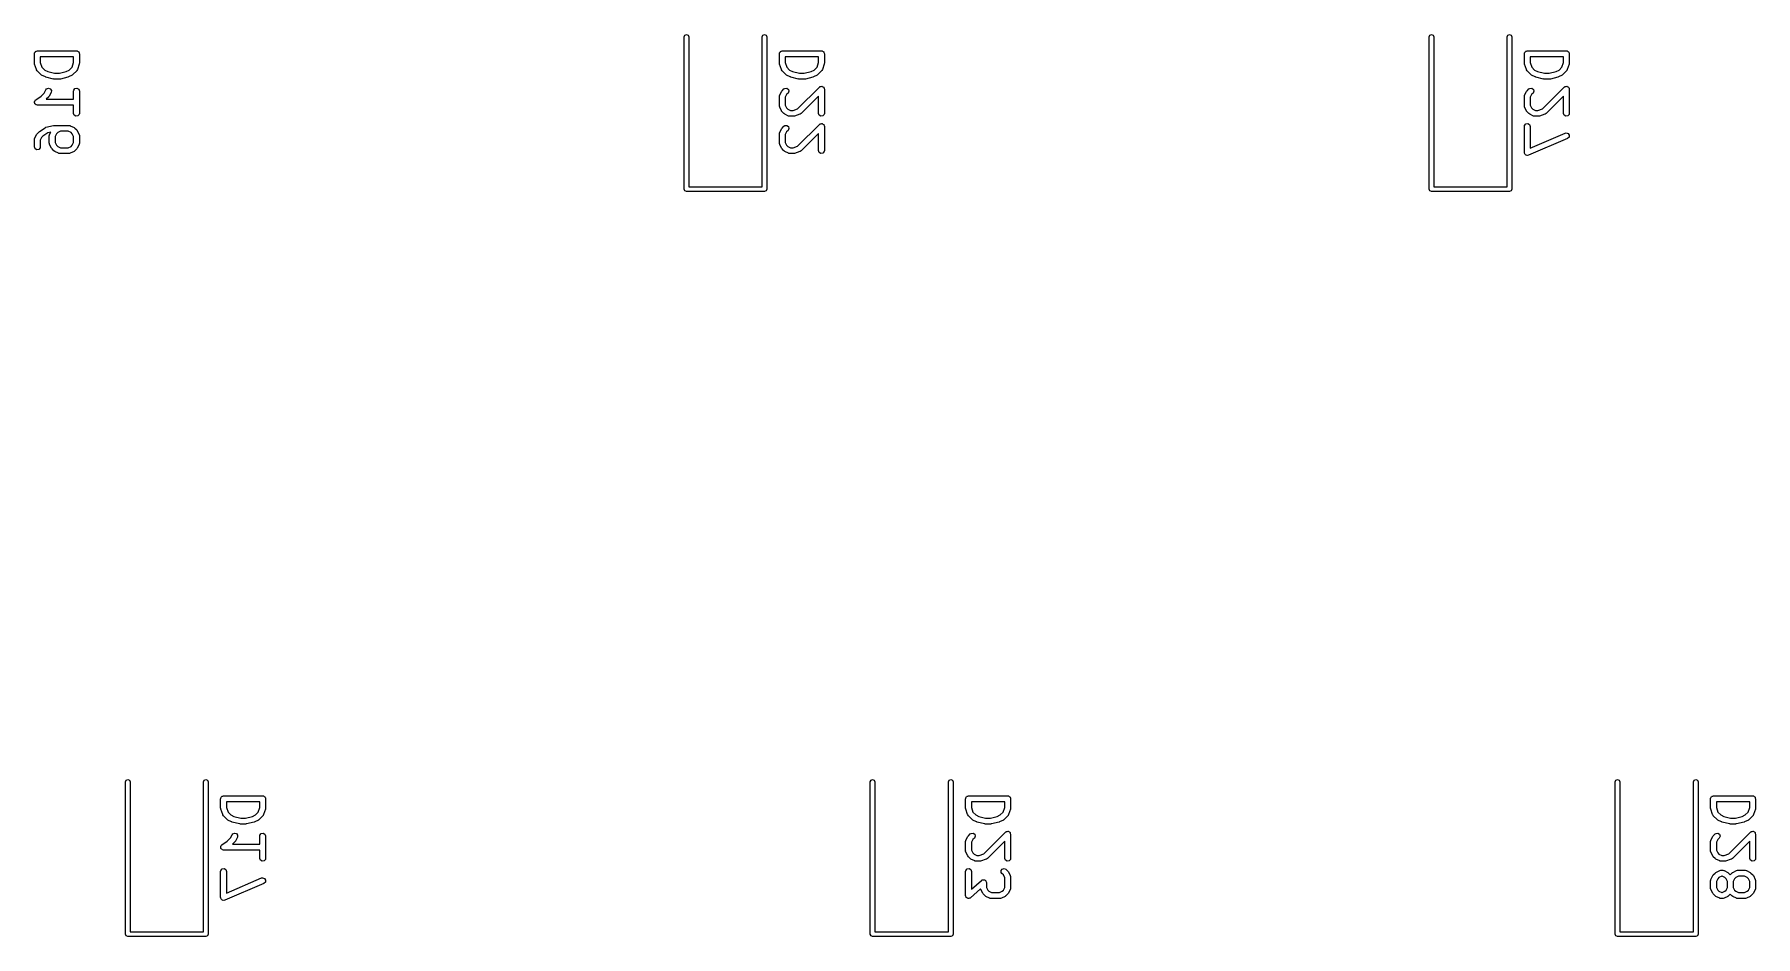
# Model space of a CAD drawing. Extents: x 43 to 429, y -149 to -20.
# Drawn here: x 94.25 to 138.26, y -106.29 to -83.22 of the extents above; entities that cross this region are included whole.
import ezdxf

# ---------------------------------------------------------------- set-up
doc = ezdxf.new("R2010")
doc.units = 0
doc.layers.add('BLACK', color=7, linetype='CONTINUOUS')

msp = doc.modelspace()

# ---------------------------------------------------------------- linework, layer by layer
at = {"layer": 'BLACK', "linetype": 'CONTINUOUS'}
for p, q in [((110.859, -83.2812), (110.876, -83.2388)), ((110.859, -87.1812), (110.859, -83.2812)), ((110.876, -83.2388), (110.919, -83.2212)), ((110.919, -83.2212), (110.961, -83.2388)), ((110.961, -83.2388), (110.979, -83.2812)), ((110.979, -83.2812), (110.979, -87.1212)), ((112.859, -83.2812), (112.876, -83.2388)), ((112.859, -87.1212), (112.859, -83.2812)), ((112.876, -83.2388), (112.919, -83.2212)), ((112.919, -83.2212), (112.961, -83.2388)), ((112.961, -83.2388), (112.979, -83.2812)), ((112.979, -83.2812), (112.979, -87.1812)), ((129.909, -83.2812), (129.926, -83.2388)), ((129.909, -87.1812), (129.909, -83.2812)), ((129.926, -83.2388), (129.969, -83.2212)), ((129.969, -83.2212), (130.011, -83.2388)), ((130.011, -83.2388), (130.029, -83.2812)), ((130.029, -83.2812), (130.029, -87.1212)), ((131.909, -83.2812), (131.926, -83.2388)), ((131.909, -87.1212), (131.909, -83.2812)), ((131.926, -83.2388), (131.969, -83.2212)), ((131.969, -83.2212), (132.011, -83.2388)), ((132.011, -83.2388), (132.029, -83.2812)), ((132.029, -83.2812), (132.029, -87.1812)), ((94.2461, -83.717), (94.2478, -83.7072)), ((94.2461, -83.9551), (94.2461, -83.717)), ((94.2467, -83.9566), (94.2461, -83.9551)), ((94.25, -83.9788), (94.2467, -83.9566)), ((94.2473, -83.7039), (94.2489, -83.7011)), ((94.2478, -83.7072), (94.2473, -83.7039)), ((94.2489, -83.7011), (94.2507, -83.6913)), ((94.2976, -84.1216), (94.25, -83.9788)), ((94.2507, -83.6913), (94.2632, -83.6764)), ((94.2632, -83.6764), (94.2729, -83.6595)), ((94.2729, -83.6595), (94.2793, -83.6572)), ((94.2793, -83.6572), (94.2836, -83.652)), ((94.2836, -83.652), (94.3028, -83.6486)), ((94.3028, -83.6486), (94.3211, -83.642)), ((94.3211, -83.642), (95.3211, -83.642)), ((94.3961, -83.792), (94.3961, -83.9429)), ((95.2461, -83.792), (94.3961, -83.792)), ((94.3961, -83.9429), (94.4343, -84.0574)), ((94.4343, -84.0574), (94.5084, -84.1315)), ((95.1338, -84.1315), (95.208, -84.0574)), ((95.208, -84.0574), (95.2461, -83.9429)), ((95.2461, -83.9429), (95.2461, -83.792)), ((95.3211, -83.642), (95.3309, -83.6437)), ((95.3309, -83.6437), (95.3342, -83.6431)), ((95.3342, -83.6431), (95.337, -83.6448)), ((95.337, -83.6448), (95.3468, -83.6465)), ((95.3923, -83.9788), (95.3447, -84.1216)), ((95.3468, -83.6465), (95.3617, -83.659)), ((95.3617, -83.659), (95.3786, -83.6688)), ((95.3786, -83.6688), (95.3809, -83.6751)), ((95.3809, -83.6751), (95.3861, -83.6795)), ((95.3861, -83.6795), (95.3895, -83.6987)), ((95.3895, -83.6987), (95.3961, -83.717)), ((95.3961, -83.9551), (95.3922, -83.9771)), ((95.3922, -83.9771), (95.3923, -83.9788)), ((95.3961, -83.717), (95.3961, -83.9551)), ((113.296, -83.717), (113.298, -83.7072)), ((113.296, -83.9551), (113.296, -83.717)), ((113.297, -83.9566), (113.296, -83.9551)), ((113.297, -83.7039), (113.299, -83.7011)), ((113.298, -83.7072), (113.297, -83.7039)), ((113.3, -83.9788), (113.297, -83.9566)), ((113.299, -83.7011), (113.301, -83.6913)), ((113.348, -84.1216), (113.3, -83.9788)), ((113.301, -83.6913), (113.313, -83.6764)), ((113.313, -83.6764), (113.323, -83.6595)), ((113.323, -83.6595), (113.329, -83.6572)), ((113.329, -83.6572), (113.334, -83.652)), ((113.334, -83.652), (113.353, -83.6486)), ((113.353, -83.6486), (113.371, -83.642)), ((113.371, -83.642), (114.371, -83.642)), ((113.446, -83.792), (113.446, -83.9429)), ((114.296, -83.792), (113.446, -83.792)), ((113.446, -83.9429), (113.484, -84.0574)), ((113.484, -84.0574), (113.558, -84.1315)), ((114.184, -84.1315), (114.258, -84.0574)), ((114.258, -84.0574), (114.296, -83.9429)), ((114.296, -83.9429), (114.296, -83.792)), ((114.371, -83.642), (114.381, -83.6437)), ((114.381, -83.6437), (114.384, -83.6431)), ((114.384, -83.6431), (114.387, -83.6448)), ((114.387, -83.6448), (114.397, -83.6465)), ((114.442, -83.9788), (114.395, -84.1216)), ((114.397, -83.6465), (114.412, -83.659)), ((114.412, -83.659), (114.429, -83.6688)), ((114.429, -83.6688), (114.431, -83.6751)), ((114.431, -83.6751), (114.436, -83.6795)), ((114.436, -83.6795), (114.439, -83.6987)), ((114.439, -83.6987), (114.446, -83.717)), ((114.446, -83.9551), (114.442, -83.9771)), ((114.442, -83.9771), (114.442, -83.9788)), ((114.446, -83.717), (114.446, -83.9551)), ((132.346, -83.717), (132.348, -83.7072)), ((132.346, -83.9551), (132.346, -83.717)), ((132.347, -83.9566), (132.346, -83.9551)), ((132.347, -83.7039), (132.349, -83.7011)), ((132.348, -83.7072), (132.347, -83.7039)), ((132.35, -83.9788), (132.347, -83.9566)), ((132.349, -83.7011), (132.351, -83.6913)), ((132.398, -84.1216), (132.35, -83.9788)), ((132.351, -83.6913), (132.363, -83.6764)), ((132.363, -83.6764), (132.373, -83.6595)), ((132.373, -83.6595), (132.379, -83.6572)), ((132.379, -83.6572), (132.384, -83.652)), ((132.384, -83.652), (132.403, -83.6486)), ((132.403, -83.6486), (132.421, -83.642)), ((132.421, -83.642), (133.421, -83.642)), ((132.496, -83.792), (132.496, -83.9429)), ((133.346, -83.792), (132.496, -83.792)), ((132.496, -83.9429), (132.534, -84.0574)), ((132.534, -84.0574), (132.608, -84.1315)), ((133.234, -84.1315), (133.308, -84.0574)), ((133.308, -84.0574), (133.346, -83.9429)), ((133.346, -83.9429), (133.346, -83.792)), ((133.421, -83.642), (133.431, -83.6437)), ((133.431, -83.6437), (133.434, -83.6431)), ((133.434, -83.6431), (133.437, -83.6448)), ((133.437, -83.6448), (133.447, -83.6465)), ((133.492, -83.9788), (133.445, -84.1216)), ((133.447, -83.6465), (133.462, -83.659)), ((133.462, -83.659), (133.479, -83.6688)), ((133.479, -83.6688), (133.481, -83.6751)), ((133.481, -83.6751), (133.486, -83.6795)), ((133.486, -83.6795), (133.489, -83.6987)), ((133.489, -83.6987), (133.496, -83.717)), ((133.496, -83.9551), (133.492, -83.9771)), ((133.492, -83.9771), (133.492, -83.9788)), ((133.496, -83.717), (133.496, -83.9551)), ((94.3004, -84.1251), (94.2976, -84.1216)), ((94.3008, -84.1296), (94.3004, -84.1251)), ((94.3157, -84.1509), (94.3008, -84.1296)), ((94.411, -84.2462), (94.3157, -84.1509)), ((94.4124, -84.2469), (94.411, -84.2462)), ((94.4304, -84.2602), (94.4124, -84.2469)), ((94.5257, -84.3079), (94.4304, -84.2602)), ((94.5084, -84.1315), (94.5854, -84.17)), ((94.5292, -84.3083), (94.5257, -84.3079)), ((94.541, -84.3135), (94.5292, -84.3083)), ((94.7315, -84.3612), (94.541, -84.3135)), ((94.5854, -84.17), (94.7589, -84.2134)), ((94.735, -84.3608), (94.7315, -84.3612)), ((94.7497, -84.3634), (94.735, -84.3608)), ((94.8926, -84.3634), (94.7497, -84.3634)), ((94.7589, -84.2134), (94.8833, -84.2134)), ((94.8833, -84.2134), (95.0569, -84.17)), ((94.8958, -84.3622), (94.8926, -84.3634)), ((94.9107, -84.3612), (94.8958, -84.3622)), ((95.1012, -84.3135), (94.9107, -84.3612)), ((95.0569, -84.17), (95.1338, -84.1315)), ((95.1042, -84.3115), (95.1012, -84.3135)), ((95.1166, -84.3079), (95.1042, -84.3115)), ((95.2118, -84.2602), (95.1166, -84.3079)), ((95.2129, -84.259), (95.2118, -84.2602)), ((95.2313, -84.2462), (95.2129, -84.259)), ((95.3265, -84.1509), (95.2313, -84.2462)), ((95.3284, -84.1469), (95.3265, -84.1509)), ((95.3323, -84.1445), (95.3284, -84.1469)), ((95.3447, -84.1216), (95.3323, -84.1445)), ((113.35, -84.1251), (113.348, -84.1216)), ((113.351, -84.1296), (113.35, -84.1251)), ((113.366, -84.1509), (113.351, -84.1296)), ((113.461, -84.2462), (113.366, -84.1509)), ((113.462, -84.2469), (113.461, -84.2462)), ((113.48, -84.2602), (113.462, -84.2469)), ((113.576, -84.3079), (113.48, -84.2602)), ((113.558, -84.1315), (113.635, -84.17)), ((113.579, -84.3083), (113.576, -84.3079)), ((113.591, -84.3135), (113.579, -84.3083)), ((113.782, -84.3612), (113.591, -84.3135)), ((113.635, -84.17), (113.809, -84.2134)), ((113.785, -84.3608), (113.782, -84.3612)), ((113.8, -84.3634), (113.785, -84.3608)), ((113.943, -84.3634), (113.8, -84.3634)), ((113.809, -84.2134), (113.933, -84.2134)), ((113.933, -84.2134), (114.107, -84.17)), ((113.946, -84.3622), (113.943, -84.3634)), ((113.961, -84.3612), (113.946, -84.3622)), ((114.151, -84.3135), (113.961, -84.3612)), ((114.107, -84.17), (114.184, -84.1315)), ((114.154, -84.3115), (114.151, -84.3135)), ((114.167, -84.3079), (114.154, -84.3115)), ((114.262, -84.2602), (114.167, -84.3079)), ((114.263, -84.259), (114.262, -84.2602)), ((114.281, -84.2462), (114.263, -84.259)), ((114.377, -84.1509), (114.281, -84.2462)), ((114.378, -84.1469), (114.377, -84.1509)), ((114.382, -84.1445), (114.378, -84.1469)), ((114.395, -84.1216), (114.382, -84.1445)), ((132.4, -84.1251), (132.398, -84.1216)), ((132.401, -84.1296), (132.4, -84.1251)), ((132.416, -84.1509), (132.401, -84.1296)), ((132.511, -84.2462), (132.416, -84.1509)), ((132.512, -84.2469), (132.511, -84.2462)), ((132.53, -84.2602), (132.512, -84.2469)), ((132.626, -84.3079), (132.53, -84.2602)), ((132.608, -84.1315), (132.685, -84.17)), ((132.629, -84.3083), (132.626, -84.3079)), ((132.641, -84.3135), (132.629, -84.3083)), ((132.832, -84.3612), (132.641, -84.3135)), ((132.685, -84.17), (132.859, -84.2134)), ((132.835, -84.3608), (132.832, -84.3612)), ((132.85, -84.3634), (132.835, -84.3608)), ((132.993, -84.3634), (132.85, -84.3634)), ((132.859, -84.2134), (132.983, -84.2134)), ((132.983, -84.2134), (133.157, -84.17)), ((132.996, -84.3622), (132.993, -84.3634)), ((133.011, -84.3612), (132.996, -84.3622)), ((133.201, -84.3135), (133.011, -84.3612)), ((133.157, -84.17), (133.234, -84.1315)), ((133.204, -84.3115), (133.201, -84.3135)), ((133.217, -84.3079), (133.204, -84.3115)), ((133.312, -84.2602), (133.217, -84.3079)), ((133.313, -84.259), (133.312, -84.2602)), ((133.331, -84.2462), (133.313, -84.259)), ((133.427, -84.1509), (133.331, -84.2462)), ((133.428, -84.1469), (133.427, -84.1509)), ((133.432, -84.1445), (133.428, -84.1469)), ((133.445, -84.1216), (133.432, -84.1445)), ((94.2473, -84.942), (94.2494, -84.9383)), ((94.251, -84.9635), (94.2473, -84.942)), ((94.2491, -84.934), (94.262, -84.9165)), ((94.2494, -84.9383), (94.2491, -84.934)), ((94.262, -84.9165), (94.2729, -84.8976)), ((94.2729, -84.8976), (94.277, -84.8961)), ((94.277, -84.8961), (94.2795, -84.8927)), ((94.2795, -84.8927), (94.4162, -84.8015)), ((94.4162, -84.8015), (94.4976, -84.7202)), ((94.4976, -84.7202), (94.5398, -84.6358)), ((94.5398, -84.6358), (94.5553, -84.6149)), ((94.6123, -84.8176), (94.5498, -84.8801)), ((94.5498, -84.8801), (95.2461, -84.8801)), ((94.5553, -84.6149), (94.6024, -84.5945)), ((94.6024, -84.5945), (94.6515, -84.6091)), ((94.6129, -84.8161), (94.6123, -84.8176)), ((94.6263, -84.7981), (94.6129, -84.8161)), ((94.6739, -84.7029), (94.6263, -84.7981)), ((94.6515, -84.6091), (94.6798, -84.6519)), ((94.6798, -84.6519), (94.6739, -84.7029)), ((95.2461, -84.6693), (95.2507, -84.6437)), ((95.2461, -84.8801), (95.2461, -84.6693)), ((95.2507, -84.6437), (95.2836, -84.6044)), ((95.2836, -84.6044), (95.3342, -84.5955)), ((95.3342, -84.5955), (95.3786, -84.6211)), ((95.3786, -84.6211), (95.3961, -84.6693)), ((95.3961, -84.6693), (95.3961, -85.2408)), ((113.296, -84.8122), (113.301, -84.7865)), ((113.296, -85.0503), (113.296, -84.8122)), ((113.301, -84.7865), (113.304, -84.7831)), ((113.304, -84.7787), (113.352, -84.6834)), ((113.304, -84.7831), (113.304, -84.7787)), ((113.352, -84.6834), (113.365, -84.6654)), ((113.365, -84.6654), (113.366, -84.6639)), ((113.366, -84.6639), (113.413, -84.6163)), ((113.413, -84.6163), (113.435, -84.6014)), ((113.435, -84.6014), (113.486, -84.5969)), ((113.48, -84.7614), (113.446, -84.8299)), ((113.446, -84.8299), (113.446, -85.0326)), ((113.519, -84.7224), (113.48, -84.7614)), ((113.486, -84.5969), (113.528, -84.6263)), ((113.541, -84.6759), (113.519, -84.7224)), ((113.528, -84.6263), (113.541, -84.6759)), ((113.759, -85.1276), (114.318, -84.5687)), ((114.296, -84.8028), (113.853, -85.2462)), ((114.296, -85.2408), (114.296, -84.8028)), ((114.318, -84.5687), (114.332, -84.5593)), ((114.332, -84.5593), (114.334, -84.5568)), ((114.334, -84.5568), (114.336, -84.5564)), ((114.336, -84.5564), (114.339, -84.5538)), ((114.339, -84.5538), (114.362, -84.5518)), ((114.362, -84.5518), (114.384, -84.5479)), ((114.384, -84.5479), (114.387, -84.5496)), ((114.387, -84.5496), (114.391, -84.5493)), ((114.391, -84.5493), (114.409, -84.5622)), ((114.409, -84.5622), (114.429, -84.5735)), ((114.429, -84.5735), (114.43, -84.5767)), ((114.43, -84.5767), (114.433, -84.5787)), ((114.433, -84.5787), (114.438, -84.6005)), ((114.438, -84.6005), (114.446, -84.6217)), ((114.446, -84.6217), (114.446, -85.2408)), ((132.346, -84.8122), (132.351, -84.7865)), ((132.346, -85.0503), (132.346, -84.8122)), ((132.351, -84.7865), (132.354, -84.7831)), ((132.354, -84.7787), (132.402, -84.6834)), ((132.354, -84.7831), (132.354, -84.7787)), ((132.402, -84.6834), (132.415, -84.6654)), ((132.415, -84.6654), (132.416, -84.6639)), ((132.416, -84.6639), (132.463, -84.6163)), ((132.463, -84.6163), (132.485, -84.6014)), ((132.485, -84.6014), (132.536, -84.5969)), ((132.53, -84.7614), (132.496, -84.8299)), ((132.496, -84.8299), (132.496, -85.0326)), ((132.569, -84.7224), (132.53, -84.7614)), ((132.536, -84.5969), (132.578, -84.6263)), ((132.591, -84.6759), (132.569, -84.7224)), ((132.578, -84.6263), (132.591, -84.6759)), ((132.809, -85.1276), (133.368, -84.5687)), ((133.346, -84.8028), (132.903, -85.2462)), ((133.346, -85.2408), (133.346, -84.8028)), ((133.368, -84.5687), (133.382, -84.5593)), ((133.382, -84.5593), (133.384, -84.5568)), ((133.384, -84.5568), (133.386, -84.5564)), ((133.386, -84.5564), (133.389, -84.5538)), ((133.389, -84.5538), (133.412, -84.5518)), ((133.412, -84.5518), (133.434, -84.5479)), ((133.434, -84.5479), (133.437, -84.5496)), ((133.437, -84.5496), (133.441, -84.5493)), ((133.441, -84.5493), (133.459, -84.5622)), ((133.459, -84.5622), (133.479, -84.5735)), ((133.479, -84.5735), (133.48, -84.5767)), ((133.48, -84.5767), (133.483, -84.5787)), ((133.483, -84.5787), (133.488, -84.6005)), ((133.488, -84.6005), (133.496, -84.6217)), ((133.496, -84.6217), (133.496, -85.2408)), ((94.2524, -84.9852), (94.251, -84.9635)), ((94.2554, -84.9883), (94.2524, -84.9852)), ((94.2562, -84.9926), (94.2554, -84.9883)), ((94.2729, -85.0065), (94.2562, -84.9926)), ((94.2879, -85.0223), (94.2729, -85.0065)), ((94.2922, -85.0228), (94.2879, -85.0223)), ((94.2955, -85.0255), (94.2922, -85.0228)), ((94.3211, -85.0301), (94.2955, -85.0255)), ((95.2461, -85.0301), (94.3211, -85.0301)), ((95.2461, -85.2408), (95.2461, -85.0301)), ((95.2637, -85.289), (95.2461, -85.2408)), ((95.3081, -85.3146), (95.2637, -85.289)), ((95.3586, -85.3057), (95.3081, -85.3146)), ((95.3916, -85.2664), (95.3586, -85.3057)), ((95.3961, -85.2408), (95.3916, -85.2664)), ((113.298, -85.0545), (113.296, -85.0503)), ((113.297, -85.0589), (113.298, -85.0545)), ((113.304, -85.0838), (113.297, -85.0589)), ((113.352, -85.1791), (113.304, -85.0838)), ((113.353, -85.1802), (113.352, -85.1791)), ((113.366, -85.1986), (113.353, -85.1802)), ((113.413, -85.2462), (113.366, -85.1986)), ((113.415, -85.2469), (113.413, -85.2462)), ((113.433, -85.2602), (113.415, -85.2469)), ((113.528, -85.3079), (113.433, -85.2602)), ((113.446, -85.0326), (113.48, -85.1011)), ((113.48, -85.1011), (113.511, -85.1315)), ((113.511, -85.1315), (113.579, -85.1658)), ((113.533, -85.3084), (113.528, -85.3079)), ((113.536, -85.3113), (113.533, -85.3084)), ((113.562, -85.3158), (113.536, -85.3113)), ((113.657, -85.3158), (113.562, -85.3158)), ((113.579, -85.1658), (113.645, -85.1658)), ((113.645, -85.1658), (113.759, -85.1276)), ((113.658, -85.3152), (113.657, -85.3158)), ((113.681, -85.3119), (113.658, -85.3152)), ((113.823, -85.2643), (113.681, -85.3119)), ((113.827, -85.2615), (113.823, -85.2643)), ((113.831, -85.2611), (113.827, -85.2615)), ((113.853, -85.2462), (113.831, -85.2611)), ((114.314, -85.289), (114.296, -85.2408)), ((114.358, -85.3146), (114.314, -85.289)), ((114.409, -85.3057), (114.358, -85.3146)), ((114.442, -85.2664), (114.409, -85.3057)), ((114.446, -85.2408), (114.442, -85.2664)), ((132.348, -85.0545), (132.346, -85.0503)), ((132.347, -85.0589), (132.348, -85.0545)), ((132.354, -85.0838), (132.347, -85.0589)), ((132.402, -85.1791), (132.354, -85.0838)), ((132.403, -85.1802), (132.402, -85.1791)), ((132.416, -85.1986), (132.403, -85.1802)), ((132.463, -85.2462), (132.416, -85.1986)), ((132.465, -85.2469), (132.463, -85.2462)), ((132.483, -85.2602), (132.465, -85.2469)), ((132.578, -85.3079), (132.483, -85.2602)), ((132.496, -85.0326), (132.53, -85.1011)), ((132.53, -85.1011), (132.561, -85.1315)), ((132.561, -85.1315), (132.629, -85.1658)), ((132.583, -85.3084), (132.578, -85.3079)), ((132.586, -85.3113), (132.583, -85.3084)), ((132.612, -85.3158), (132.586, -85.3113)), ((132.707, -85.3158), (132.612, -85.3158)), ((132.629, -85.1658), (132.695, -85.1658)), ((132.695, -85.1658), (132.809, -85.1276)), ((132.708, -85.3152), (132.707, -85.3158)), ((132.731, -85.3119), (132.708, -85.3152)), ((132.873, -85.2643), (132.731, -85.3119)), ((132.877, -85.2615), (132.873, -85.2643)), ((132.881, -85.2611), (132.877, -85.2615)), ((132.903, -85.2462), (132.881, -85.2611)), ((133.364, -85.289), (133.346, -85.2408)), ((133.408, -85.3146), (133.364, -85.289)), ((133.459, -85.3057), (133.408, -85.3146)), ((133.492, -85.2664), (133.459, -85.3057)), ((133.496, -85.2408), (133.492, -85.2664)), ((94.254, -85.8739), (94.3017, -85.7787)), ((94.3017, -85.7787), (94.315, -85.7607)), ((94.315, -85.7607), (94.3157, -85.7592)), ((94.3157, -85.7592), (94.3633, -85.7116)), ((94.3633, -85.7116), (94.3727, -85.705)), ((94.3727, -85.705), (94.3748, -85.7022)), ((94.3748, -85.7022), (94.5176, -85.6069)), ((94.4641, -85.8229), (94.4304, -85.8566)), ((94.59, -85.739), (94.4641, -85.8229)), ((94.5176, -85.6069), (94.5407, -85.5968)), ((94.5407, -85.5968), (94.541, -85.5966)), ((94.541, -85.5966), (94.7315, -85.549)), ((94.6641, -85.7204), (94.59, -85.739)), ((94.6271, -85.8122), (94.6316, -85.7865)), ((94.6271, -86.0027), (94.6271, -85.8122)), ((94.6316, -85.7865), (94.6345, -85.7831)), ((94.6345, -85.7831), (94.635, -85.7787)), ((94.635, -85.7787), (94.6641, -85.7204)), ((94.7315, -85.549), (94.7464, -85.5479)), ((94.7464, -85.5479), (94.7497, -85.5467)), ((94.7497, -85.5467), (95.1307, -85.5467)), ((94.8113, -85.7614), (94.7771, -85.8299)), ((94.8417, -85.731), (94.8113, -85.7614)), ((94.9103, -85.6967), (94.8417, -85.731)), ((95.1129, -85.6967), (94.9103, -85.6967)), ((95.1815, -85.731), (95.1129, -85.6967)), ((95.1307, -85.5467), (95.1563, -85.5512)), ((95.1563, -85.5512), (95.1597, -85.5541)), ((95.1597, -85.5541), (95.1642, -85.5546)), ((95.1642, -85.5546), (95.2594, -85.6023)), ((95.2119, -85.7614), (95.1815, -85.731)), ((95.2461, -85.8299), (95.2119, -85.7614)), ((95.2594, -85.6023), (95.2774, -85.6156)), ((95.2774, -85.6156), (95.2789, -85.6163)), ((95.2789, -85.6163), (95.3265, -85.6639)), ((95.3265, -85.6639), (95.3394, -85.6823)), ((95.3394, -85.6823), (95.3406, -85.6834)), ((95.3406, -85.6834), (95.3882, -85.7787)), ((95.3882, -85.7787), (95.3956, -85.8036)), ((95.3956, -85.8036), (95.3946, -85.808)), ((95.3946, -85.808), (95.3961, -85.8122)), ((95.3961, -85.8122), (95.3961, -86.0027)), ((113.296, -85.7646), (113.301, -85.7389)), ((113.296, -86.0027), (113.296, -85.7646)), ((113.301, -85.7389), (113.304, -85.7355)), ((113.304, -85.731), (113.352, -85.6358)), ((113.304, -85.7355), (113.304, -85.731)), ((113.352, -85.6358), (113.365, -85.6178)), ((113.365, -85.6178), (113.366, -85.6163)), ((113.366, -85.6163), (113.413, -85.5687)), ((113.413, -85.5687), (113.435, -85.5538)), ((113.435, -85.5538), (113.486, -85.5493)), ((113.48, -85.7138), (113.446, -85.7823)), ((113.446, -85.7823), (113.446, -85.985)), ((113.519, -85.6748), (113.48, -85.7138)), ((113.486, -85.5493), (113.528, -85.5787)), ((113.541, -85.6283), (113.519, -85.6748)), ((113.528, -85.5787), (113.541, -85.6283)), ((113.759, -86.08), (114.318, -85.5211)), ((114.296, -85.7552), (113.853, -86.1986)), ((114.296, -86.1932), (114.296, -85.7552)), ((114.318, -85.5211), (114.332, -85.5117)), ((114.332, -85.5117), (114.334, -85.5092)), ((114.334, -85.5092), (114.336, -85.5088)), ((114.336, -85.5088), (114.339, -85.5061)), ((114.339, -85.5061), (114.362, -85.5042)), ((114.362, -85.5042), (114.384, -85.5002)), ((114.384, -85.5002), (114.387, -85.502)), ((114.387, -85.502), (114.391, -85.5017)), ((114.391, -85.5017), (114.409, -85.5146)), ((114.409, -85.5146), (114.429, -85.5259)), ((114.429, -85.5259), (114.43, -85.5291)), ((114.43, -85.5291), (114.433, -85.5311)), ((114.433, -85.5311), (114.438, -85.5529)), ((114.438, -85.5529), (114.446, -85.5741)), ((114.446, -85.5741), (114.446, -86.1932)), ((132.346, -85.5741), (132.351, -85.5485)), ((132.346, -86.2408), (132.346, -85.5741)), ((132.351, -85.5485), (132.384, -85.5092)), ((132.384, -85.5092), (132.434, -85.5002)), ((132.434, -85.5002), (132.479, -85.5259)), ((132.479, -85.5259), (132.496, -85.5741)), ((132.496, -85.5741), (132.496, -86.127)), ((132.496, -86.127), (133.392, -85.7433)), ((133.392, -85.7433), (133.417, -85.7373)), ((133.417, -85.7373), (133.466, -85.7521)), ((133.466, -85.7521), (133.494, -85.7951)), ((133.494, -85.7951), (133.488, -85.846)), ((94.2461, -85.9074), (94.2507, -85.8818)), ((94.2461, -86.0979), (94.2461, -85.9074)), ((94.2637, -86.1461), (94.2461, -86.0979)), ((94.2507, -85.8818), (94.2535, -85.8784)), ((94.2535, -85.8784), (94.254, -85.8739)), ((94.3081, -86.1718), (94.2637, -86.1461)), ((94.3586, -86.1629), (94.3081, -86.1718)), ((94.3916, -86.1236), (94.3586, -86.1629)), ((94.3961, -86.0979), (94.3916, -86.1236)), ((94.4304, -85.8566), (94.3961, -85.9251)), ((94.3961, -85.9251), (94.3961, -86.0979)), ((94.6286, -86.0069), (94.6271, -86.0027)), ((94.6276, -86.0113), (94.6286, -86.0069)), ((94.635, -86.0362), (94.6276, -86.0113)), ((94.6826, -86.1315), (94.635, -86.0362)), ((94.6838, -86.1326), (94.6826, -86.1315)), ((94.6967, -86.1509), (94.6838, -86.1326)), ((94.7443, -86.1986), (94.6967, -86.1509)), ((94.7458, -86.1993), (94.7443, -86.1986)), ((94.7638, -86.2126), (94.7458, -86.1993)), ((94.859, -86.2602), (94.7638, -86.2126)), ((94.7771, -85.8299), (94.7771, -85.985)), ((94.7771, -85.985), (94.8113, -86.0535)), ((94.8113, -86.0535), (94.8417, -86.0839)), ((94.8417, -86.0839), (94.9103, -86.1182)), ((94.8635, -86.2607), (94.859, -86.2602)), ((94.8669, -86.2636), (94.8635, -86.2607)), ((94.8926, -86.2682), (94.8669, -86.2636)), ((94.9103, -86.1182), (95.1129, -86.1182)), ((95.1129, -86.1182), (95.1815, -86.0839)), ((95.1642, -86.2602), (95.1392, -86.2677)), ((95.2594, -86.2126), (95.1642, -86.2602)), ((95.1815, -86.0839), (95.2119, -86.0535)), ((95.2119, -86.0535), (95.2461, -85.985)), ((95.2461, -85.985), (95.2461, -85.8299)), ((95.2606, -86.2114), (95.2594, -86.2126)), ((95.2789, -86.1986), (95.2606, -86.2114)), ((95.3265, -86.1509), (95.2789, -86.1986)), ((95.3272, -86.1495), (95.3265, -86.1509)), ((95.3406, -86.1315), (95.3272, -86.1495)), ((95.3882, -86.0362), (95.3406, -86.1315)), ((95.3887, -86.0318), (95.3882, -86.0362)), ((95.3916, -86.0283), (95.3887, -86.0318)), ((95.3961, -86.0027), (95.3916, -86.0283)), ((113.298, -86.0069), (113.296, -86.0027)), ((113.297, -86.0113), (113.298, -86.0069)), ((113.304, -86.0362), (113.297, -86.0113)), ((113.352, -86.1315), (113.304, -86.0362)), ((113.353, -86.1326), (113.352, -86.1315)), ((113.366, -86.1509), (113.353, -86.1326)), ((113.413, -86.1986), (113.366, -86.1509)), ((113.415, -86.1993), (113.413, -86.1986)), ((113.433, -86.2126), (113.415, -86.1993)), ((113.528, -86.2602), (113.433, -86.2126)), ((113.446, -85.985), (113.48, -86.0535)), ((113.48, -86.0535), (113.511, -86.0839)), ((113.511, -86.0839), (113.579, -86.1182)), ((113.533, -86.2607), (113.528, -86.2602)), ((113.536, -86.2636), (113.533, -86.2607)), ((113.562, -86.2682), (113.536, -86.2636)), ((113.579, -86.1182), (113.645, -86.1182)), ((113.645, -86.1182), (113.759, -86.08)), ((113.681, -86.2643), (113.658, -86.2676)), ((113.823, -86.2167), (113.681, -86.2643)), ((113.827, -86.2139), (113.823, -86.2167)), ((113.831, -86.2135), (113.827, -86.2139)), ((113.853, -86.1986), (113.831, -86.2135)), ((114.314, -86.2414), (114.296, -86.1932)), ((114.358, -86.267), (114.314, -86.2414)), ((114.409, -86.2581), (114.358, -86.267)), ((114.442, -86.2188), (114.409, -86.2581)), ((114.446, -86.1932), (114.442, -86.2188)), ((132.349, -86.2491), (132.346, -86.2408)), ((132.348, -86.2579), (132.349, -86.2491)), ((132.358, -86.2725), (132.348, -86.2579)), ((133.451, -85.8811), (132.451, -86.3097)), ((133.488, -85.846), (133.451, -85.8811)), ((95.1307, -86.2682), (94.8926, -86.2682)), ((95.1349, -86.2666), (95.1307, -86.2682)), ((95.1392, -86.2677), (95.1349, -86.2666)), ((113.657, -86.2682), (113.562, -86.2682)), ((113.658, -86.2676), (113.657, -86.2682)), ((132.364, -86.289), (132.358, -86.2725)), ((132.371, -86.2934), (132.364, -86.289)), ((132.376, -86.3008), (132.371, -86.2934)), ((132.393, -86.3059), (132.376, -86.3008)), ((132.408, -86.3146), (132.393, -86.3059)), ((132.417, -86.3131), (132.408, -86.3146)), ((132.425, -86.3157), (132.417, -86.3131)), ((132.451, -86.3097), (132.425, -86.3157)), ((110.979, -87.1212), (112.859, -87.1212)), ((130.029, -87.1212), (131.909, -87.1212)), ((110.876, -87.2237), (110.859, -87.1812)), ((110.919, -87.2412), (110.876, -87.2237)), ((112.919, -87.2412), (110.919, -87.2412)), ((112.961, -87.2237), (112.919, -87.2412)), ((112.979, -87.1812), (112.961, -87.2237)), ((129.926, -87.2237), (129.909, -87.1812)), ((129.969, -87.2412), (129.926, -87.2237)), ((131.969, -87.2412), (129.969, -87.2412)), ((132.011, -87.2237), (131.969, -87.2412)), ((132.029, -87.1812), (132.011, -87.2237)), ((96.5712, -102.331), (96.5888, -102.289)), ((96.5712, -106.231), (96.5712, -102.331)), ((96.5888, -102.289), (96.6312, -102.271)), ((96.6312, -102.271), (96.6737, -102.289)), ((96.6737, -102.289), (96.6912, -102.331)), ((96.6912, -102.331), (96.6912, -106.171)), ((98.5712, -102.331), (98.5888, -102.289)), ((98.5712, -106.171), (98.5712, -102.331)), ((98.5888, -102.289), (98.6312, -102.271)), ((98.6312, -102.271), (98.6737, -102.289)), ((98.6737, -102.289), (98.6912, -102.331)), ((98.6912, -102.331), (98.6912, -106.231)), ((115.621, -102.331), (115.639, -102.289)), ((115.621, -106.231), (115.621, -102.331)), ((115.639, -102.289), (115.681, -102.271)), ((115.681, -102.271), (115.724, -102.289)), ((115.724, -102.289), (115.741, -102.331)), ((115.741, -102.331), (115.741, -106.171)), ((117.621, -102.331), (117.639, -102.289)), ((117.621, -106.171), (117.621, -102.331)), ((117.639, -102.289), (117.681, -102.271)), ((117.681, -102.271), (117.724, -102.289)), ((117.724, -102.289), (117.741, -102.331)), ((117.741, -102.331), (117.741, -106.231)), ((134.671, -102.331), (134.689, -102.289)), ((134.671, -106.231), (134.671, -102.331)), ((134.689, -102.289), (134.731, -102.271)), ((134.731, -102.271), (134.774, -102.289)), ((134.774, -102.289), (134.791, -102.331)), ((134.791, -102.331), (134.791, -106.171)), ((136.671, -102.331), (136.689, -102.289)), ((136.671, -106.171), (136.671, -102.331)), ((136.689, -102.289), (136.731, -102.271)), ((136.731, -102.271), (136.774, -102.289)), ((136.774, -102.289), (136.791, -102.331)), ((136.791, -102.331), (136.791, -106.231)), ((99.0086, -102.767), (99.0103, -102.757)), ((99.0086, -103.005), (99.0086, -102.767)), ((99.0098, -102.754), (99.0114, -102.751)), ((99.0103, -102.757), (99.0098, -102.754)), ((99.0114, -102.751), (99.0132, -102.741)), ((99.0132, -102.741), (99.0257, -102.726)), ((99.0257, -102.726), (99.0354, -102.71)), ((99.0354, -102.71), (99.0418, -102.707)), ((99.0418, -102.707), (99.0461, -102.702)), ((99.0461, -102.702), (99.0653, -102.699)), ((99.0653, -102.699), (99.0836, -102.692)), ((99.0836, -102.692), (100.084, -102.692)), ((99.1586, -102.842), (99.1586, -102.993)), ((100.009, -102.842), (99.1586, -102.842)), ((100.009, -102.993), (100.009, -102.842)), ((100.084, -102.692), (100.093, -102.694)), ((100.093, -102.694), (100.097, -102.693)), ((100.097, -102.693), (100.1, -102.695)), ((100.1, -102.695), (100.109, -102.696)), ((100.109, -102.696), (100.124, -102.709)), ((100.124, -102.709), (100.141, -102.719)), ((100.141, -102.719), (100.143, -102.725)), ((100.143, -102.725), (100.149, -102.729)), ((100.149, -102.729), (100.152, -102.749)), ((100.152, -102.749), (100.159, -102.767)), ((100.159, -102.767), (100.159, -103.005)), ((118.059, -102.767), (118.06, -102.757)), ((118.059, -103.005), (118.059, -102.767)), ((118.06, -102.754), (118.061, -102.751)), ((118.06, -102.757), (118.06, -102.754)), ((118.061, -102.751), (118.063, -102.741)), ((118.063, -102.741), (118.076, -102.726)), ((118.076, -102.726), (118.085, -102.71)), ((118.085, -102.71), (118.092, -102.707)), ((118.092, -102.707), (118.096, -102.702)), ((118.096, -102.702), (118.115, -102.699)), ((118.115, -102.699), (118.134, -102.692)), ((118.134, -102.692), (119.134, -102.692)), ((118.209, -102.842), (118.209, -102.993)), ((119.059, -102.842), (118.209, -102.842)), ((119.059, -102.993), (119.059, -102.842)), ((119.134, -102.692), (119.143, -102.694)), ((119.143, -102.694), (119.147, -102.693)), ((119.147, -102.693), (119.15, -102.695)), ((119.15, -102.695), (119.159, -102.696)), ((119.159, -102.696), (119.174, -102.709)), ((119.174, -102.709), (119.191, -102.719)), ((119.191, -102.719), (119.193, -102.725)), ((119.193, -102.725), (119.199, -102.729)), ((119.199, -102.729), (119.202, -102.749)), ((119.202, -102.749), (119.209, -102.767)), ((119.209, -102.767), (119.209, -103.005)), ((137.109, -102.767), (137.11, -102.757)), ((137.109, -103.005), (137.109, -102.767)), ((137.11, -102.754), (137.111, -102.751)), ((137.11, -102.757), (137.11, -102.754)), ((137.111, -102.751), (137.113, -102.741)), ((137.113, -102.741), (137.126, -102.726)), ((137.126, -102.726), (137.135, -102.71)), ((137.135, -102.71), (137.142, -102.707)), ((137.142, -102.707), (137.146, -102.702)), ((137.146, -102.702), (137.165, -102.699)), ((137.165, -102.699), (137.184, -102.692)), ((137.184, -102.692), (138.184, -102.692)), ((137.259, -102.842), (137.259, -102.993)), ((138.109, -102.842), (137.259, -102.842)), ((138.109, -102.993), (138.109, -102.842)), ((138.184, -102.692), (138.193, -102.694)), ((138.193, -102.694), (138.197, -102.693)), ((138.197, -102.693), (138.2, -102.695)), ((138.2, -102.695), (138.209, -102.696)), ((138.209, -102.696), (138.224, -102.709)), ((138.224, -102.709), (138.241, -102.719)), ((138.241, -102.719), (138.243, -102.725)), ((138.243, -102.725), (138.249, -102.729)), ((138.249, -102.729), (138.252, -102.749)), ((138.252, -102.749), (138.259, -102.767)), ((138.259, -102.767), (138.259, -103.005)), ((99.0092, -103.007), (99.0086, -103.005)), ((99.0125, -103.029), (99.0092, -103.007)), ((99.0601, -103.172), (99.0125, -103.029)), ((99.0629, -103.175), (99.0601, -103.172)), ((99.0633, -103.18), (99.0629, -103.175)), ((99.0782, -103.201), (99.0633, -103.18)), ((99.1735, -103.296), (99.0782, -103.201)), ((99.1586, -102.993), (99.1968, -103.107)), ((99.1749, -103.297), (99.1735, -103.296)), ((99.1929, -103.31), (99.1749, -103.297)), ((99.2882, -103.358), (99.1929, -103.31)), ((99.1968, -103.107), (99.2709, -103.182)), ((99.2709, -103.182), (99.3479, -103.22)), ((99.2917, -103.358), (99.2882, -103.358)), ((99.3035, -103.364), (99.2917, -103.358)), ((99.494, -103.411), (99.3035, -103.364)), ((99.3479, -103.22), (99.5214, -103.263)), ((99.4975, -103.411), (99.494, -103.411)), ((99.5122, -103.413), (99.4975, -103.411)), ((99.6551, -103.413), (99.5122, -103.413)), ((99.5214, -103.263), (99.6458, -103.263)), ((99.6458, -103.263), (99.8194, -103.22)), ((99.6583, -103.412), (99.6551, -103.413)), ((99.6732, -103.411), (99.6583, -103.412)), ((99.8637, -103.364), (99.6732, -103.411)), ((99.8194, -103.22), (99.8963, -103.182)), ((99.8667, -103.362), (99.8637, -103.364)), ((99.8791, -103.358), (99.8667, -103.362)), ((99.9743, -103.31), (99.8791, -103.358)), ((99.8963, -103.182), (99.9705, -103.107)), ((99.9705, -103.107), (100.009, -102.993)), ((99.9754, -103.309), (99.9743, -103.31)), ((99.9938, -103.296), (99.9754, -103.309)), ((100.089, -103.201), (99.9938, -103.296)), ((100.091, -103.197), (100.089, -103.201)), ((100.095, -103.195), (100.091, -103.197)), ((100.107, -103.172), (100.095, -103.195)), ((100.155, -103.029), (100.107, -103.172)), ((100.159, -103.005), (100.155, -103.027)), ((100.155, -103.027), (100.155, -103.029)), ((118.059, -103.007), (118.059, -103.005)), ((118.062, -103.029), (118.059, -103.007)), ((118.11, -103.172), (118.062, -103.029)), ((118.113, -103.175), (118.11, -103.172)), ((118.113, -103.18), (118.113, -103.175)), ((118.128, -103.201), (118.113, -103.18)), ((118.223, -103.296), (118.128, -103.201)), ((118.209, -102.993), (118.247, -103.107)), ((118.225, -103.297), (118.223, -103.296)), ((118.243, -103.31), (118.225, -103.297)), ((118.338, -103.358), (118.243, -103.31)), ((118.247, -103.107), (118.321, -103.182)), ((118.321, -103.182), (118.398, -103.22)), ((118.342, -103.358), (118.338, -103.358)), ((118.354, -103.364), (118.342, -103.358)), ((118.544, -103.411), (118.354, -103.364)), ((118.398, -103.22), (118.571, -103.263)), ((118.547, -103.411), (118.544, -103.411)), ((118.562, -103.413), (118.547, -103.411)), ((118.705, -103.413), (118.562, -103.413)), ((118.571, -103.263), (118.696, -103.263)), ((118.696, -103.263), (118.869, -103.22)), ((118.708, -103.412), (118.705, -103.413)), ((118.723, -103.411), (118.708, -103.412)), ((118.914, -103.364), (118.723, -103.411)), ((118.869, -103.22), (118.946, -103.182)), ((118.917, -103.362), (118.914, -103.364)), ((118.929, -103.358), (118.917, -103.362)), ((119.024, -103.31), (118.929, -103.358)), ((118.946, -103.182), (119.02, -103.107)), ((119.02, -103.107), (119.059, -102.993)), ((119.025, -103.309), (119.024, -103.31)), ((119.044, -103.296), (119.025, -103.309)), ((119.139, -103.201), (119.044, -103.296)), ((119.141, -103.197), (119.139, -103.201)), ((119.145, -103.195), (119.141, -103.197)), ((119.157, -103.172), (119.145, -103.195)), ((119.205, -103.029), (119.157, -103.172)), ((119.209, -103.005), (119.205, -103.027)), ((119.205, -103.027), (119.205, -103.029)), ((137.109, -103.007), (137.109, -103.005)), ((137.112, -103.029), (137.109, -103.007)), ((137.16, -103.172), (137.112, -103.029)), ((137.163, -103.175), (137.16, -103.172)), ((137.163, -103.18), (137.163, -103.175)), ((137.178, -103.201), (137.163, -103.18)), ((137.273, -103.296), (137.178, -103.201)), ((137.259, -102.993), (137.297, -103.107)), ((137.275, -103.297), (137.273, -103.296)), ((137.293, -103.31), (137.275, -103.297)), ((137.388, -103.358), (137.293, -103.31)), ((137.297, -103.107), (137.371, -103.182)), ((137.371, -103.182), (137.448, -103.22)), ((137.392, -103.358), (137.388, -103.358)), ((137.404, -103.364), (137.392, -103.358)), ((137.594, -103.411), (137.404, -103.364)), ((137.448, -103.22), (137.621, -103.263)), ((137.597, -103.411), (137.594, -103.411)), ((137.612, -103.413), (137.597, -103.411)), ((137.755, -103.413), (137.612, -103.413)), ((137.621, -103.263), (137.746, -103.263)), ((137.746, -103.263), (137.919, -103.22)), ((137.758, -103.412), (137.755, -103.413)), ((137.773, -103.411), (137.758, -103.412)), ((137.964, -103.364), (137.773, -103.411)), ((137.919, -103.22), (137.996, -103.182)), ((137.967, -103.362), (137.964, -103.364)), ((137.979, -103.358), (137.967, -103.362)), ((138.074, -103.31), (137.979, -103.358)), ((137.996, -103.182), (138.07, -103.107)), ((138.07, -103.107), (138.109, -102.993)), ((138.075, -103.309), (138.074, -103.31)), ((138.094, -103.296), (138.075, -103.309)), ((138.189, -103.201), (138.094, -103.296)), ((138.191, -103.197), (138.189, -103.201)), ((138.195, -103.195), (138.191, -103.197)), ((138.207, -103.172), (138.195, -103.195)), ((138.255, -103.029), (138.207, -103.172)), ((138.259, -103.005), (138.255, -103.027)), ((138.255, -103.027), (138.255, -103.029)), ((99.042, -103.943), (99.1787, -103.852)), ((99.1787, -103.852), (99.2601, -103.77)), ((99.2601, -103.77), (99.3023, -103.686)), ((99.3023, -103.686), (99.3178, -103.665)), ((99.3748, -103.868), (99.3123, -103.93)), ((99.3178, -103.665), (99.3649, -103.644)), ((99.3649, -103.644), (99.414, -103.659)), ((99.3755, -103.866), (99.3748, -103.868)), ((99.3888, -103.848), (99.3755, -103.866)), ((99.4364, -103.753), (99.3888, -103.848)), ((99.414, -103.659), (99.4423, -103.702)), ((99.4423, -103.702), (99.4364, -103.753)), ((100.009, -103.719), (100.013, -103.694)), ((100.009, -103.93), (100.009, -103.719)), ((100.013, -103.694), (100.046, -103.654)), ((100.046, -103.654), (100.097, -103.645)), ((100.097, -103.645), (100.141, -103.671)), ((100.141, -103.671), (100.159, -103.719)), ((100.159, -103.719), (100.159, -104.291)), ((118.059, -103.862), (118.063, -103.837)), ((118.059, -104.1), (118.059, -103.862)), ((118.063, -103.837), (118.066, -103.833)), ((118.066, -103.833), (118.067, -103.829)), ((118.067, -103.829), (118.114, -103.733)), ((118.114, -103.733), (118.128, -103.715)), ((118.128, -103.714), (118.176, -103.666)), ((118.128, -103.715), (118.128, -103.714)), ((118.176, -103.666), (118.197, -103.651)), ((118.197, -103.651), (118.248, -103.647)), ((118.243, -103.811), (118.209, -103.88)), ((118.282, -103.772), (118.243, -103.811)), ((118.248, -103.647), (118.29, -103.676)), ((118.304, -103.726), (118.282, -103.772)), ((118.29, -103.676), (118.304, -103.726)), ((118.522, -104.178), (119.081, -103.619)), ((119.059, -103.853), (118.615, -104.296)), ((119.059, -104.291), (119.059, -103.853)), ((119.081, -103.619), (119.094, -103.609)), ((119.094, -103.609), (119.096, -103.607)), ((119.096, -103.607), (119.098, -103.606)), ((119.098, -103.606), (119.102, -103.604)), ((119.102, -103.604), (119.124, -103.602)), ((119.124, -103.602), (119.147, -103.598)), ((119.147, -103.598), (119.15, -103.6)), ((119.15, -103.6), (119.153, -103.599)), ((119.153, -103.599), (119.172, -103.612)), ((119.172, -103.612), (119.191, -103.624)), ((119.191, -103.624), (119.192, -103.627)), ((119.192, -103.627), (119.195, -103.629)), ((119.195, -103.629), (119.201, -103.651)), ((119.201, -103.651), (119.209, -103.672)), ((119.209, -103.672), (119.209, -104.291)), ((137.109, -103.862), (137.113, -103.837)), ((137.109, -104.1), (137.109, -103.862)), ((137.113, -103.837), (137.116, -103.833)), ((137.116, -103.833), (137.117, -103.829)), ((137.117, -103.829), (137.164, -103.733)), ((137.164, -103.733), (137.178, -103.715)), ((137.178, -103.714), (137.226, -103.666)), ((137.178, -103.715), (137.178, -103.714)), ((137.226, -103.666), (137.247, -103.651)), ((137.247, -103.651), (137.298, -103.647)), ((137.293, -103.811), (137.259, -103.88)), ((137.332, -103.772), (137.293, -103.811)), ((137.298, -103.647), (137.34, -103.676)), ((137.354, -103.726), (137.332, -103.772)), ((137.34, -103.676), (137.354, -103.726)), ((137.572, -104.178), (138.131, -103.619)), ((138.109, -103.853), (137.665, -104.296)), ((138.109, -104.291), (138.109, -103.853)), ((138.131, -103.619), (138.144, -103.609)), ((138.144, -103.609), (138.146, -103.607)), ((138.146, -103.607), (138.148, -103.606)), ((138.148, -103.606), (138.152, -103.604)), ((138.152, -103.604), (138.174, -103.602)), ((138.174, -103.602), (138.197, -103.598)), ((138.197, -103.598), (138.2, -103.6)), ((138.2, -103.6), (138.203, -103.599)), ((138.203, -103.599), (138.222, -103.612)), ((138.222, -103.612), (138.241, -103.624)), ((138.241, -103.624), (138.242, -103.627)), ((138.242, -103.627), (138.245, -103.629)), ((138.245, -103.629), (138.251, -103.651)), ((138.251, -103.651), (138.259, -103.672)), ((138.259, -103.672), (138.259, -104.291)), ((99.0098, -103.992), (99.0119, -103.988)), ((99.0135, -104.013), (99.0098, -103.992)), ((99.0116, -103.984), (99.0245, -103.966)), ((99.0119, -103.988), (99.0116, -103.984)), ((99.0149, -104.035), (99.0135, -104.013)), ((99.0179, -104.038), (99.0149, -104.035)), ((99.0187, -104.043), (99.0179, -104.038)), ((99.0354, -104.057), (99.0187, -104.043)), ((99.0245, -103.966), (99.0354, -103.948)), ((99.0354, -103.948), (99.0395, -103.946)), ((99.0504, -104.072), (99.0354, -104.057)), ((99.0395, -103.946), (99.042, -103.943)), ((99.0547, -104.073), (99.0504, -104.072)), ((99.058, -104.076), (99.0547, -104.073)), ((99.0836, -104.08), (99.058, -104.076)), ((100.009, -104.08), (99.0836, -104.08)), ((99.3123, -103.93), (100.009, -103.93)), ((100.009, -104.291), (100.009, -104.08)), ((100.026, -104.339), (100.009, -104.291)), ((100.159, -104.291), (100.154, -104.316)), ((118.06, -104.105), (118.059, -104.1)), ((118.059, -104.109), (118.06, -104.105)), ((118.067, -104.134), (118.059, -104.109)), ((118.114, -104.229), (118.067, -104.134)), ((118.115, -104.23), (118.114, -104.229)), ((118.128, -104.249), (118.115, -104.23)), ((118.176, -104.296), (118.128, -104.249)), ((118.177, -104.297), (118.176, -104.296)), ((118.195, -104.31), (118.177, -104.297)), ((118.291, -104.358), (118.195, -104.31)), ((118.209, -103.88), (118.209, -104.083)), ((118.209, -104.083), (118.243, -104.151)), ((118.243, -104.151), (118.273, -104.182)), ((118.273, -104.182), (118.342, -104.216)), ((118.342, -104.216), (118.407, -104.216)), ((118.407, -104.216), (118.522, -104.178)), ((118.615, -104.296), (118.594, -104.311)), ((119.076, -104.339), (119.059, -104.291)), ((119.209, -104.291), (119.204, -104.316)), ((137.11, -104.105), (137.109, -104.1)), ((137.109, -104.109), (137.11, -104.105)), ((137.117, -104.134), (137.109, -104.109)), ((137.164, -104.229), (137.117, -104.134)), ((137.165, -104.23), (137.164, -104.229)), ((137.178, -104.249), (137.165, -104.23)), ((137.226, -104.296), (137.178, -104.249)), ((137.227, -104.297), (137.226, -104.296)), ((137.245, -104.31), (137.227, -104.297)), ((137.341, -104.358), (137.245, -104.31)), ((137.259, -103.88), (137.259, -104.083)), ((137.259, -104.083), (137.293, -104.151)), ((137.293, -104.151), (137.323, -104.182)), ((137.323, -104.182), (137.392, -104.216)), ((137.392, -104.216), (137.457, -104.216)), ((137.457, -104.216), (137.572, -104.178)), ((137.665, -104.296), (137.644, -104.311)), ((138.126, -104.339), (138.109, -104.291)), ((138.259, -104.291), (138.254, -104.316)), ((99.0086, -104.624), (99.0132, -104.598)), ((99.0086, -105.291), (99.0086, -104.624)), ((99.0132, -104.598), (99.0461, -104.559)), ((99.0461, -104.559), (99.0967, -104.55)), ((99.0967, -104.55), (99.1411, -104.576)), ((99.1411, -104.576), (99.1586, -104.624)), ((99.1586, -104.624), (99.1586, -105.177)), ((100.071, -104.365), (100.026, -104.339)), ((100.121, -104.356), (100.071, -104.365)), ((100.154, -104.316), (100.121, -104.356)), ((118.059, -104.624), (118.063, -104.598)), ((118.059, -105.243), (118.059, -104.624)), ((118.063, -104.598), (118.096, -104.559)), ((118.096, -104.559), (118.147, -104.55)), ((118.147, -104.55), (118.191, -104.576)), ((118.191, -104.576), (118.209, -104.624)), ((118.209, -104.624), (118.209, -105.078)), ((118.295, -104.358), (118.291, -104.358)), ((118.298, -104.361), (118.295, -104.358)), ((118.324, -104.366), (118.298, -104.361)), ((118.419, -104.366), (118.324, -104.366)), ((118.421, -104.365), (118.419, -104.366)), ((118.443, -104.362), (118.421, -104.365)), ((118.586, -104.314), (118.443, -104.362)), ((118.589, -104.312), (118.586, -104.314)), ((118.594, -104.311), (118.589, -104.312)), ((118.966, -104.605), (118.995, -104.563)), ((118.97, -104.656), (118.966, -104.605)), ((118.985, -104.677), (118.97, -104.656)), ((119.024, -104.716), (118.985, -104.677)), ((118.995, -104.563), (119.045, -104.549)), ((119.059, -104.785), (119.024, -104.716)), ((119.045, -104.549), (119.091, -104.571)), ((119.121, -104.365), (119.076, -104.339)), ((119.091, -104.571), (119.139, -104.619)), ((119.171, -104.356), (119.121, -104.365)), ((119.139, -104.619), (119.152, -104.637)), ((119.152, -104.637), (119.153, -104.638)), ((119.153, -104.638), (119.201, -104.733)), ((119.204, -104.316), (119.171, -104.356)), ((119.201, -104.733), (119.208, -104.758)), ((137.117, -104.829), (137.164, -104.733)), ((137.164, -104.733), (137.178, -104.715)), ((137.178, -104.714), (137.226, -104.666)), ((137.178, -104.715), (137.178, -104.714)), ((137.226, -104.666), (137.244, -104.653)), ((137.244, -104.653), (137.245, -104.652)), ((137.245, -104.652), (137.341, -104.605)), ((137.392, -104.747), (137.323, -104.781)), ((137.345, -104.358), (137.341, -104.358)), ((137.341, -104.605), (137.366, -104.597)), ((137.348, -104.361), (137.345, -104.358)), ((137.374, -104.366), (137.348, -104.361)), ((137.366, -104.597), (137.37, -104.598)), ((137.37, -104.598), (137.374, -104.597)), ((137.469, -104.366), (137.374, -104.366)), ((137.374, -104.597), (137.422, -104.597)), ((137.404, -104.747), (137.392, -104.747)), ((137.473, -104.781), (137.404, -104.747)), ((137.422, -104.597), (137.447, -104.601)), ((137.447, -104.601), (137.451, -104.604)), ((137.451, -104.604), (137.455, -104.605)), ((137.455, -104.605), (137.551, -104.652)), ((137.471, -104.365), (137.469, -104.366)), ((137.493, -104.362), (137.471, -104.365)), ((137.636, -104.314), (137.493, -104.362)), ((137.551, -104.652), (137.569, -104.666)), ((137.569, -104.666), (137.57, -104.666)), ((137.57, -104.666), (137.612, -104.709)), ((137.612, -104.709), (137.654, -104.666)), ((137.639, -104.312), (137.636, -104.314)), ((137.644, -104.311), (137.639, -104.312)), ((137.654, -104.666), (137.673, -104.653)), ((137.673, -104.653), (137.674, -104.652)), ((137.674, -104.652), (137.769, -104.605)), ((137.82, -104.747), (137.752, -104.781)), ((137.769, -104.605), (137.794, -104.597)), ((137.794, -104.597), (137.798, -104.598)), ((137.798, -104.598), (137.803, -104.597)), ((137.803, -104.597), (137.993, -104.597)), ((137.975, -104.747), (137.82, -104.747)), ((138.044, -104.781), (137.975, -104.747)), ((137.993, -104.597), (138.019, -104.601)), ((138.019, -104.601), (138.022, -104.604)), ((138.022, -104.604), (138.027, -104.605)), ((138.027, -104.605), (138.122, -104.652)), ((138.122, -104.652), (138.14, -104.666)), ((138.171, -104.365), (138.126, -104.339)), ((138.14, -104.666), (138.141, -104.666)), ((138.141, -104.666), (138.189, -104.714)), ((138.221, -104.356), (138.171, -104.365)), ((138.189, -104.714), (138.202, -104.732)), ((138.202, -104.732), (138.203, -104.733)), ((138.203, -104.733), (138.251, -104.829)), ((138.254, -104.316), (138.221, -104.356)), ((100.113, -104.931), (99.1132, -105.36)), ((99.1586, -105.177), (100.054, -104.793)), ((100.054, -104.793), (100.079, -104.787)), ((100.079, -104.787), (100.129, -104.802)), ((100.151, -104.896), (100.113, -104.931)), ((100.129, -104.802), (100.157, -104.845)), ((100.157, -104.845), (100.151, -104.896)), ((118.443, -105.072), (118.183, -105.3)), ((118.209, -105.078), (118.465, -104.853)), ((118.448, -105.086), (118.443, -105.072)), ((118.495, -105.181), (118.448, -105.086)), ((118.465, -104.853), (118.475, -104.848)), ((118.475, -104.848), (118.477, -104.845)), ((118.477, -104.845), (118.48, -104.844)), ((118.48, -104.844), (118.487, -104.84)), ((118.487, -104.84), (118.508, -104.839)), ((118.496, -105.183), (118.495, -105.181)), ((118.509, -105.201), (118.496, -105.183)), ((118.508, -104.839), (118.528, -104.836)), ((118.528, -104.836), (118.533, -104.839)), ((118.533, -104.839), (118.539, -104.839)), ((118.539, -104.839), (118.555, -104.852)), ((118.555, -104.852), (118.572, -104.862)), ((118.572, -104.862), (118.574, -104.867)), ((118.574, -104.867), (118.579, -104.871)), ((118.579, -104.871), (118.583, -104.891)), ((118.583, -104.891), (118.59, -104.91)), ((118.59, -104.91), (118.59, -105.035)), ((118.59, -105.035), (118.624, -105.103)), ((118.624, -105.103), (118.654, -105.134)), ((118.654, -105.134), (118.723, -105.168)), ((118.723, -105.168), (118.925, -105.168)), ((118.925, -105.168), (118.994, -105.134)), ((118.994, -105.134), (119.024, -105.103)), ((119.024, -105.103), (119.059, -105.035)), ((119.059, -105.035), (119.059, -104.785)), ((119.153, -105.181), (119.14, -105.199)), ((119.201, -105.086), (119.153, -105.181)), ((119.204, -105.078), (119.201, -105.082)), ((119.201, -105.082), (119.201, -105.086)), ((119.209, -105.053), (119.204, -105.078)), ((119.208, -104.758), (119.207, -104.763)), ((119.207, -104.763), (119.209, -104.767)), ((119.209, -104.767), (119.209, -105.053)), ((137.109, -104.862), (137.113, -104.837)), ((137.109, -105.053), (137.109, -104.862)), ((137.11, -105.057), (137.109, -105.053)), ((137.109, -105.061), (137.11, -105.057)), ((137.117, -105.086), (137.109, -105.061)), ((137.113, -104.837), (137.116, -104.833)), ((137.116, -104.833), (137.117, -104.829)), ((137.164, -105.181), (137.117, -105.086)), ((137.165, -105.183), (137.164, -105.181)), ((137.178, -105.201), (137.165, -105.183)), ((137.293, -104.811), (137.259, -104.88)), ((137.259, -104.88), (137.259, -105.035)), ((137.259, -105.035), (137.293, -105.103)), ((137.323, -104.781), (137.293, -104.811)), ((137.293, -105.103), (137.323, -105.134)), ((137.323, -105.134), (137.392, -105.168)), ((137.392, -105.168), (137.404, -105.168)), ((137.404, -105.168), (137.473, -105.134)), ((137.503, -104.811), (137.473, -104.781)), ((137.473, -105.134), (137.503, -105.103)), ((137.537, -104.88), (137.503, -104.811)), ((137.503, -105.103), (137.537, -105.035)), ((137.537, -105.035), (137.537, -104.88)), ((137.721, -104.811), (137.687, -104.88)), ((137.687, -104.88), (137.687, -105.035)), ((137.687, -105.035), (137.721, -105.103)), ((137.752, -104.781), (137.721, -104.811)), ((137.721, -105.103), (137.752, -105.134)), ((137.752, -105.134), (137.82, -105.168)), ((137.82, -105.168), (137.975, -105.168)), ((137.975, -105.168), (138.044, -105.134)), ((138.074, -104.811), (138.044, -104.781)), ((138.044, -105.134), (138.074, -105.103)), ((138.109, -104.88), (138.074, -104.811)), ((138.074, -105.103), (138.109, -105.035)), ((138.109, -105.035), (138.109, -104.88)), ((138.203, -105.181), (138.19, -105.199)), ((138.251, -105.086), (138.203, -105.181)), ((138.251, -104.829), (138.258, -104.854)), ((138.254, -105.078), (138.251, -105.082)), ((138.251, -105.082), (138.251, -105.086)), ((138.259, -105.053), (138.254, -105.078)), ((138.258, -104.854), (138.257, -104.858)), ((138.257, -104.858), (138.259, -104.862)), ((138.259, -104.862), (138.259, -105.053)), ((99.0117, -105.299), (99.0086, -105.291)), ((99.0106, -105.308), (99.0117, -105.299)), ((99.0202, -105.323), (99.0106, -105.308)), ((99.0262, -105.339), (99.0202, -105.323)), ((99.0339, -105.343), (99.0262, -105.339)), ((99.0387, -105.351), (99.0339, -105.343)), ((99.0555, -105.356), (99.0387, -105.351)), ((99.0706, -105.365), (99.0555, -105.356)), ((99.0793, -105.363), (99.0706, -105.365)), ((99.0878, -105.366), (99.0793, -105.363)), ((99.1132, -105.36), (99.0878, -105.366)), ((118.066, -105.262), (118.059, -105.243)), ((118.069, -105.282), (118.066, -105.262)), ((118.074, -105.286), (118.069, -105.282)), ((118.076, -105.291), (118.074, -105.286)), ((118.094, -105.301), (118.076, -105.291)), ((118.109, -105.314), (118.094, -105.301)), ((118.115, -105.314), (118.109, -105.314)), ((118.121, -105.317), (118.115, -105.314)), ((118.141, -105.314), (118.121, -105.317)), ((118.161, -105.313), (118.141, -105.314)), ((118.168, -105.309), (118.161, -105.313)), ((118.171, -105.308), (118.168, -105.309)), ((118.173, -105.305), (118.171, -105.308)), ((118.183, -105.3), (118.173, -105.305)), ((118.557, -105.249), (118.509, -105.201)), ((118.558, -105.249), (118.557, -105.249)), ((118.576, -105.263), (118.558, -105.249)), ((118.672, -105.31), (118.576, -105.263)), ((118.676, -105.311), (118.672, -105.31)), ((118.679, -105.314), (118.676, -105.311)), ((118.705, -105.318), (118.679, -105.314)), ((118.943, -105.318), (118.705, -105.318)), ((118.947, -105.317), (118.943, -105.318)), ((118.952, -105.318), (118.947, -105.317)), ((118.977, -105.31), (118.952, -105.318)), ((119.072, -105.263), (118.977, -105.31)), ((119.073, -105.261), (119.072, -105.263)), ((119.091, -105.249), (119.073, -105.261)), ((119.139, -105.201), (119.091, -105.249)), ((119.14, -105.199), (119.139, -105.201)), ((137.226, -105.249), (137.178, -105.201)), ((137.227, -105.249), (137.226, -105.249)), ((137.245, -105.263), (137.227, -105.249)), ((137.341, -105.31), (137.245, -105.263)), ((137.345, -105.311), (137.341, -105.31)), ((137.348, -105.314), (137.345, -105.311)), ((137.374, -105.318), (137.348, -105.314)), ((137.422, -105.318), (137.374, -105.318)), ((137.426, -105.317), (137.422, -105.318)), ((137.43, -105.318), (137.426, -105.317)), ((137.455, -105.31), (137.43, -105.318)), ((137.551, -105.263), (137.455, -105.31)), ((137.552, -105.261), (137.551, -105.263)), ((137.57, -105.249), (137.552, -105.261)), ((137.612, -105.206), (137.57, -105.249)), ((137.654, -105.249), (137.612, -105.206)), ((137.656, -105.249), (137.654, -105.249)), ((137.674, -105.263), (137.656, -105.249)), ((137.769, -105.31), (137.674, -105.263)), ((137.774, -105.311), (137.769, -105.31)), ((137.777, -105.314), (137.774, -105.311)), ((137.803, -105.318), (137.777, -105.314)), ((137.993, -105.318), (137.803, -105.318)), ((137.997, -105.317), (137.993, -105.318)), ((138.002, -105.318), (137.997, -105.317)), ((138.027, -105.31), (138.002, -105.318)), ((138.122, -105.263), (138.027, -105.31)), ((138.123, -105.261), (138.122, -105.263)), ((138.141, -105.249), (138.123, -105.261)), ((138.189, -105.201), (138.141, -105.249)), ((138.19, -105.199), (138.189, -105.201)), ((96.5888, -106.274), (96.5712, -106.231)), ((96.6312, -106.291), (96.5888, -106.274)), ((98.6312, -106.291), (96.6312, -106.291)), ((96.6912, -106.171), (98.5712, -106.171)), ((98.6737, -106.274), (98.6312, -106.291)), ((98.6912, -106.231), (98.6737, -106.274)), ((115.639, -106.274), (115.621, -106.231)), ((115.681, -106.291), (115.639, -106.274)), ((117.681, -106.291), (115.681, -106.291)), ((115.741, -106.171), (117.621, -106.171)), ((117.724, -106.274), (117.681, -106.291)), ((117.741, -106.231), (117.724, -106.274)), ((134.689, -106.274), (134.671, -106.231)), ((134.731, -106.291), (134.689, -106.274)), ((136.731, -106.291), (134.731, -106.291)), ((134.791, -106.171), (136.671, -106.171)), ((136.774, -106.274), (136.731, -106.291)), ((136.791, -106.231), (136.774, -106.274))]:
    msp.add_line(p, q, dxfattribs=at)

doc.saveas('drawing.dxf')
